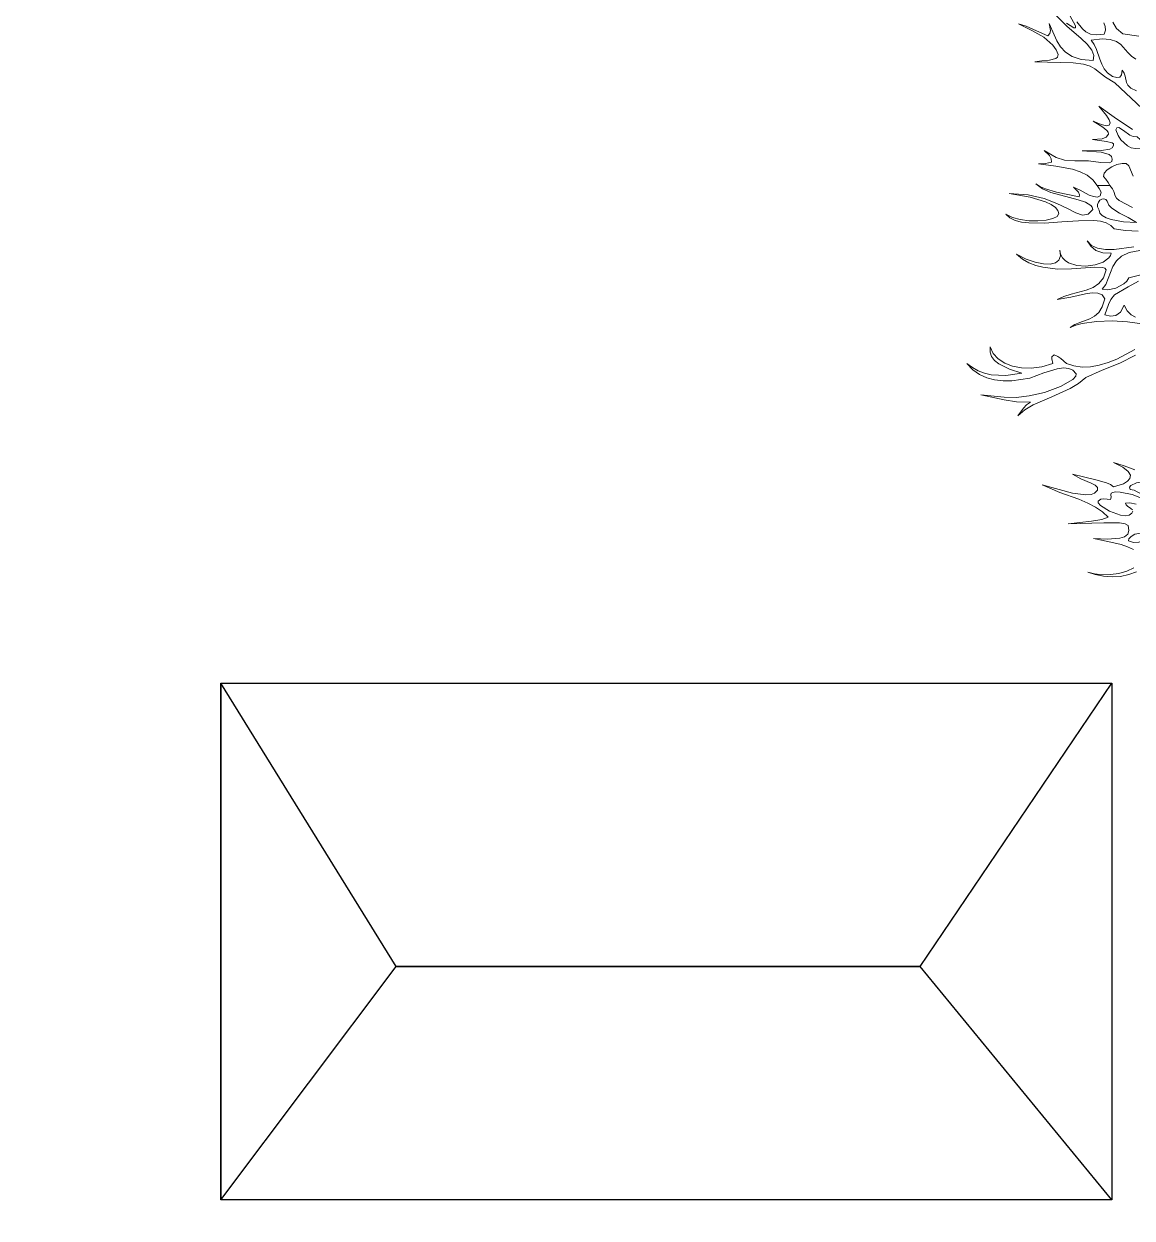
# Model space of a CAD drawing. Header units: inches. Extents: x -340059099 to 1458168, y 1119167 to 1294232938.
# Drawn here: x 468602.3 to 468954.1, y 2616748.1 to 2617127.1 of the extents above; entities that cross this region are included whole.
import ezdxf

# ---------------------------------------------------------------- set-up
doc = ezdxf.new("R2010")
doc.units = ezdxf.units.IN
doc.header["$MEASUREMENT"] = 0
doc.layers.add('Text', color=7, linetype='Continuous')
doc.layers.add('TREE', color=3, linetype='Continuous', lineweight=15)

# ---------------------------------------------------------------- blocks, each defined once
blk = doc.blocks.new('tree2')
at = {"layer": 'TREE'}
for points in [[(5206.5274, 5948.0235), (5206.5301, 5948.0164), (5206.5305, 5948.0093), (5206.528, 5948.0016), (5206.5129, 5948.0001), (5206.5018, 5948.0016), (5206.4929, 5948.0059), (5206.4861, 5948.0118), (5206.475, 5948.0256)], [(5206.4618, 5948.0376), (5206.4726, 5948.0176), (5206.4729, 5948.0139), (5206.4698, 5948.0136), (5206.4556, 5948.0225)], [(5206.4322, 5948.0407), (5206.4562, 5948.0173), (5206.4836, 5947.9933), (5206.4953, 5947.9819), (5206.504, 5947.9705), (5206.5083, 5947.96), (5206.5071, 5947.9505), (5206.4836, 5947.9526), (5206.4661, 5947.9582), (5206.4532, 5947.9665), (5206.4436, 5947.977), (5206.4368, 5947.9887), (5206.4316, 5948.0004), (5206.4221, 5948.0222), (5206.4242, 5948.0084), (5206.423, 5948.0025), (5206.419, 5947.9985), (5206.3913, 5948.0108), (5206.3774, 5948.0167), (5206.3626, 5948.0213), (5206.3882, 5948.0087), (5206.4113, 5947.9954), (5206.4291, 5947.98), (5206.4353, 5947.9714), (5206.4393, 5947.9619), (5206.4378, 5947.9573), (5206.4344, 5947.9542), (5206.4224, 5947.9514), (5206.4076, 5947.9502), (5206.3943, 5947.9483), (5206.4682, 5947.9459), (5206.4883, 5947.9434), (5206.5012, 5947.9394), (5206.5101, 5947.9345), (5206.5191, 5947.9274), (5206.5308, 5947.9185), (5206.5489, 5947.9074), (5206.6019, 5947.8581)], [(5206.5831, 5947.8175), (5206.5474, 5947.8409), (5206.5181, 5947.8624), (5206.5329, 5947.8442), (5206.5375, 5947.8362), (5206.5397, 5947.8298), (5206.5381, 5947.8258), (5206.5326, 5947.8245), (5206.5225, 5947.8267), (5206.5071, 5947.8335), (5206.5255, 5947.8215), (5206.5335, 5947.8153), (5206.5357, 5947.8119), (5206.5366, 5947.8079), (5206.532, 5947.8021), (5206.524, 5947.799), (5206.5058, 5947.7977), (5206.5326, 5947.7941), (5206.5434, 5947.7916), (5206.5459, 5947.7894), (5206.5459, 5947.7864), (5206.5437, 5947.782), (5206.5388, 5947.779), (5206.5228, 5947.7765), (5206.4855, 5947.7762), (5206.5225, 5947.7734), (5206.5378, 5947.7691), (5206.5425, 5947.7651), (5206.5437, 5947.7596), (5206.5428, 5947.7553), (5206.5385, 5947.7531), (5206.5218, 5947.7537), (5206.4981, 5947.7565), (5206.4713, 5947.7568), (5206.4513, 5947.7577), (5206.4353, 5947.7633), (5206.4119, 5947.7768), (5206.4227, 5947.7667), (5206.4258, 5947.7608), (5206.4261, 5947.7543), (5206.4144, 5947.7516), (5206.4014, 5947.7509), (5206.4344, 5947.7466), (5206.467, 5947.7405), (5206.4818, 5947.7355), (5206.495, 5947.7291), (5206.5061, 5947.7202), (5206.5144, 5947.7088), (5206.5391, 5947.7088), (5206.5357, 5947.7149), (5206.5311, 5947.7211), (5206.5268, 5947.7266), (5206.5283, 5947.7328), (5206.5341, 5947.7392), (5206.5428, 5947.7448), (5206.5529, 5947.7494), (5206.5628, 5947.7516), (5206.5708, 5947.7512), (5206.576, 5947.7472), (5206.5843, 5947.7269)], [(5206.5951, 5947.9976), (5206.5643, 5948.0019), (5206.5517, 5948.0124), (5206.5452, 5948.0244)], [(5206.5905, 5947.8917), (5206.58, 5947.8969), (5206.5742, 5947.9028), (5206.5711, 5947.9083), (5206.5686, 5947.9203), (5206.5668, 5947.9259), (5206.5628, 5947.9317), (5206.5616, 5947.9231), (5206.5582, 5947.9185), (5206.5526, 5947.9178), (5206.5443, 5947.92), (5206.5348, 5947.9268), (5206.5283, 5947.9348), (5206.5234, 5947.9434), (5206.5197, 5947.953), (5206.5132, 5947.972), (5206.5089, 5947.9813), (5206.5031, 5947.9896), (5206.524, 5947.9927), (5206.5397, 5947.9914), (5206.5517, 5947.9874), (5206.5603, 5947.9813), (5206.5739, 5947.9662), (5206.581, 5947.9591), (5206.5896, 5947.9533)], [(5206.6068, 5947.7814), (5206.5887, 5947.7805), (5206.5806, 5947.782), (5206.5733, 5947.7854), (5206.5603, 5947.7971), (5206.5551, 5947.8058), (5206.5505, 5947.8165), (5206.5529, 5947.8205), (5206.5563, 5947.8211), (5206.5656, 5947.815), (5206.5776, 5947.8064), (5206.5843, 5947.8036), (5206.5917, 5947.803), (5206.5976, 5947.7977), (5206.6053, 5947.7925), (5206.6099, 5947.7873), (5206.6096, 5947.7845), (5206.6068, 5947.7814)], [(5206.5905, 5946.9623), (5206.576, 5946.9568), (5206.56, 5946.9534), (5206.5434, 5946.9525), (5206.5268, 5946.9537), (5206.5107, 5946.9568), (5206.4963, 5946.9614), (5206.5092, 5946.958), (5206.5243, 5946.9565), (5206.5403, 5946.9568), (5206.5563, 5946.9589), (5206.5717, 5946.9632), (5206.5856, 5946.9697)], [(5206.5846, 5947.0051), (5206.5733, 5947.0107), (5206.5612, 5947.015), (5206.5354, 5947.0211), (5206.5074, 5947.0264), (5206.5345, 5947.0254), (5206.5582, 5947.027), (5206.5674, 5947.0298), (5206.5736, 5947.0347), (5206.576, 5947.0418), (5206.5748, 5947.0519), (5206.5686, 5947.055), (5206.5579, 5947.0569), (5206.5274, 5947.0572), (5206.4584, 5947.0547), (5206.5034, 5947.0602), (5206.5234, 5947.0633), (5206.5357, 5947.0676), (5206.5252, 5947.0781), (5206.5117, 5947.0873), (5206.4963, 5947.095), (5206.479, 5947.1024), (5206.4427, 5947.1157), (5206.4082, 5947.1301), (5206.467, 5947.1141), (5206.4929, 5947.1108), (5206.5027, 5947.1114), (5206.5092, 5947.1144), (5206.5154, 5947.12), (5206.5154, 5947.1249), (5206.5107, 5947.1295), (5206.5031, 5947.1338), (5206.483, 5947.1421), (5206.467, 5947.1508), (5206.5123, 5947.1403), (5206.5326, 5947.1345), (5206.5406, 5947.1308), (5206.5465, 5947.1264), (5206.5656, 5947.1326), (5206.5733, 5947.1372), (5206.5779, 5947.1425), (5206.5791, 5947.1489), (5206.5748, 5947.156), (5206.5643, 5947.1643), (5206.5465, 5947.1733), (5206.5671, 5947.1671), (5206.5877, 5947.1594)], [(5206.589, 5947.3811), (5206.5582, 5947.3657), (5206.5246, 5947.3522), (5206.4926, 5947.3377), (5206.4784, 5947.3263), (5206.4621, 5947.3168), (5206.4267, 5947.3007), (5206.391, 5947.2847), (5206.3749, 5947.2752), (5206.3614, 5947.2638), (5206.3722, 5947.2783), (5206.378, 5947.285), (5206.3854, 5947.29), (5206.3586, 5947.2906), (5206.3349, 5947.2946), (5206.2897, 5947.3044), (5206.3349, 5947.2998), (5206.358, 5947.2989), (5206.3833, 5947.3023), (5206.4125, 5947.3087), (5206.4439, 5947.3205), (5206.4676, 5947.334), (5206.4735, 5947.3402), (5206.4738, 5947.3451), (5206.4676, 5947.3522), (5206.4596, 5947.3555), (5206.4492, 5947.3565), (5206.4375, 5947.3549), (5206.4113, 5947.3469), (5206.3845, 5947.3368), (5206.3494, 5947.3315), (5206.3328, 5947.3315), (5206.3164, 5947.3334), (5206.301, 5947.3374), (5206.2869, 5947.3435), (5206.2739, 5947.3528), (5206.2626, 5947.3648), (5206.2733, 5947.3571), (5206.2847, 5947.3506), (5206.2967, 5947.346), (5206.3097, 5947.3429), (5206.3377, 5947.3414), (5206.3688, 5947.346), (5206.3448, 5947.354), (5206.3244, 5947.3645), (5206.3164, 5947.371), (5206.3106, 5947.3783), (5206.3075, 5947.387), (5206.3075, 5947.3968), (5206.3137, 5947.3845), (5206.3235, 5947.374), (5206.3358, 5947.3657), (5206.3509, 5947.3599), (5206.3682, 5947.3565), (5206.3873, 5947.3562), (5206.4076, 5947.3586), (5206.4291, 5947.3648), (5206.427, 5947.3737), (5206.427, 5947.3777), (5206.4313, 5947.3814), (5206.4387, 5947.3786), (5206.4445, 5947.3743), (5206.455, 5947.3648), (5206.4698, 5947.3602), (5206.4855, 5947.358), (5206.5018, 5947.3586), (5206.5188, 5947.3614), (5206.5357, 5947.3666), (5206.5529, 5947.3734), (5206.5874, 5947.3919)], [(5206.6016, 5947.4415), (5206.5733, 5947.4455), (5206.5434, 5947.4473), (5206.5132, 5947.4464), (5206.4855, 5947.4424), (5206.4732, 5947.439), (5206.4624, 5947.4344), (5206.4713, 5947.4402), (5206.4809, 5947.4442), (5206.5003, 5947.4513), (5206.5095, 5947.4563), (5206.5178, 5947.4636), (5206.5246, 5947.4747), (5206.5295, 5947.4898), (5206.5243, 5947.4975), (5206.516, 5947.5009), (5206.5049, 5947.5015), (5206.492, 5947.4997), (5206.4636, 5947.4929), (5206.4375, 5947.4889), (5206.4501, 5947.4947), (5206.4642, 5947.4991), (5206.4935, 5947.5064), (5206.5067, 5947.5117), (5206.5181, 5947.5194), (5206.5268, 5947.5305), (5206.532, 5947.5459), (5206.5295, 5947.5489), (5206.5249, 5947.5505), (5206.5104, 5947.5511), (5206.4652, 5947.5477), (5206.4378, 5947.5474), (5206.4097, 5947.5508), (5206.3962, 5947.5545), (5206.3826, 5947.5597), (5206.3703, 5947.5668), (5206.3586, 5947.576), (5206.3774, 5947.5668), (5206.395, 5947.5606), (5206.4107, 5947.5573), (5206.4239, 5947.5569), (5206.4341, 5947.5594), (5206.4408, 5947.5649), (5206.4439, 5947.5733), (5206.4424, 5947.5843), (5206.4439, 5947.576), (5206.4476, 5947.5693), (5206.4529, 5947.5637), (5206.4593, 5947.5594), (5206.475, 5947.5542), (5206.4929, 5947.5529), (5206.5107, 5947.5554), (5206.5261, 5947.5609), (5206.5372, 5947.569), (5206.5403, 5947.5736), (5206.5418, 5947.5785), (5206.5255, 5947.5788), (5206.5123, 5947.5834), (5206.5024, 5947.5917), (5206.4953, 5947.6022), (5206.5034, 5947.5933), (5206.5154, 5947.5877), (5206.5305, 5947.585), (5206.5477, 5947.585), (5206.5853, 5947.5905)], [(5206.5939, 5947.6207), (5206.5696, 5947.6219), (5206.5474, 5947.625), (5206.5409, 5947.6318), (5206.532, 5947.6367), (5206.5209, 5947.6398), (5206.5083, 5947.6413), (5206.4787, 5947.641), (5206.4461, 5947.6389), (5206.4131, 5947.6364), (5206.3823, 5947.6367), (5206.3685, 5947.6382), (5206.3562, 5947.6416), (5206.346, 5947.6466), (5206.338, 5947.6536), (5206.3506, 5947.6472), (5206.366, 5947.6432), (5206.383, 5947.641), (5206.4002, 5947.6407), (5206.4159, 5947.6422), (5206.4288, 5947.645), (5206.4375, 5947.6493), (5206.4408, 5947.6546), (5206.4387, 5947.6607), (5206.4338, 5947.6666), (5206.4258, 5947.6721), (5206.415, 5947.6773), (5206.3851, 5947.6866), (5206.3445, 5947.6934), (5206.3814, 5947.6909), (5206.4119, 5947.6838), (5206.4368, 5947.6743), (5206.4572, 5947.6644), (5206.4735, 5947.6564), (5206.4864, 5947.6518), (5206.4972, 5947.6533), (5206.5064, 5947.6623), (5206.5052, 5947.6669), (5206.5021, 5947.6706), (5206.4923, 5947.6767), (5206.4781, 5947.6813), (5206.4612, 5947.6857), (5206.4251, 5947.6952), (5206.4088, 5947.7026), (5206.3959, 5947.7125), (5206.4048, 5947.7066), (5206.4147, 5947.7023), (5206.4359, 5947.6961), (5206.4797, 5947.6869), (5206.4806, 5947.6912), (5206.4784, 5947.6964), (5206.4689, 5947.706), (5206.4815, 5947.7001), (5206.4994, 5947.6906), (5206.5077, 5947.6875), (5206.5151, 5947.6866), (5206.5203, 5947.689), (5206.5225, 5947.6964), (5206.5188, 5947.7029), (5206.5144, 5947.7088), (5206.5391, 5947.7088), (5206.5443, 5947.7026), (5206.5468, 5947.6977), (5206.5492, 5947.689), (5206.5517, 5947.6847), (5206.5572, 5947.6798), (5206.5828, 5947.6663)], [(5206.5905, 5947.6376), (5206.5745, 5947.6469), (5206.5575, 5947.6552), (5206.5428, 5947.665), (5206.5372, 5947.6712), (5206.5338, 5947.6786), (5206.5314, 5947.6817), (5206.5277, 5947.6829), (5206.5237, 5947.6823), (5206.52, 5947.6804), (5206.5169, 5947.677), (5206.5151, 5947.6724), (5206.5154, 5947.6675), (5206.5184, 5947.6616), (5206.52, 5947.6558), (5206.5246, 5947.6509), (5206.5323, 5947.6466), (5206.5418, 5947.6432), (5206.5653, 5947.6385), (5206.5905, 5947.6376)], [(5206.5246, 5947.5083), (5206.5351, 5947.5071), (5206.5505, 5947.5108), (5206.5659, 5947.5188), (5206.5717, 5947.5243), (5206.576, 5947.5305), (5206.6191, 5947.5412)], [(5206.5973, 5947.5834), (5206.5766, 5947.5794), (5206.5619, 5947.5723), (5206.5517, 5947.5631), (5206.5449, 5947.5523), (5206.536, 5947.5289), (5206.5311, 5947.5178), (5206.5246, 5947.5083)], [(5206.5948, 5947.5243), (5206.5745, 5947.5129), (5206.5483, 5947.4975), (5206.5412, 5947.4889), (5206.5366, 5947.479), (5206.5295, 5947.4587), (5206.5403, 5947.4563), (5206.5505, 5947.4575), (5206.5597, 5947.4643), (5206.5668, 5947.4775), (5206.5726, 5947.4664), (5206.5803, 5947.459), (5206.589, 5947.4547)], [(5206.5785, 5947.1215), (5206.5862, 5947.12), (5206.5917, 5947.1169), (5206.5973, 5947.1144), (5206.6037, 5947.1138), (5206.6133, 5947.1194), (5206.6244, 5947.1215), (5206.6284, 5947.1277), (5206.6275, 5947.1323), (5206.6225, 5947.136), (5206.6136, 5947.1382), (5206.5905, 5947.1342), (5206.5794, 5947.1292), (5206.5773, 5947.1258), (5206.5785, 5947.1215)], [(5206.5696, 5947.095), (5206.5776, 5947.0953), (5206.5902, 5947.0929)], [(5206.6034, 5947.1034), (5206.5822, 5947.1114), (5206.5588, 5947.1163), (5206.5499, 5947.1169), (5206.5449, 5947.1157), (5206.5415, 5947.1141), (5206.5412, 5947.1108), (5206.5418, 5947.1067), (5206.5403, 5947.1021), (5206.5277, 5947.103), (5206.5215, 5947.1027), (5206.5166, 5947.099), (5206.5166, 5947.0953), (5206.5209, 5947.0901), (5206.5385, 5947.0793), (5206.5597, 5947.0716), (5206.5693, 5947.0704), (5206.5763, 5947.0716), (5206.5816, 5947.0759), (5206.5834, 5947.0793)], [(5206.5828, 5947.0821), (5206.58, 5947.0843), (5206.573, 5947.0889), (5206.5705, 5947.0917), (5206.5696, 5947.095)], [(5206.5754, 5947.0218), (5206.585, 5947.019), (5206.5951, 5947.0193), (5206.6034, 5947.0227), (5206.6077, 5947.0285), (5206.6071, 5947.0319), (5206.6044, 5947.0344), (5206.5951, 5947.0362), (5206.5874, 5947.0347), (5206.5806, 5947.0307), (5206.576, 5947.0261), (5206.5754, 5947.0218)]]:
    blk.add_lwpolyline(points, dxfattribs=at)

msp = doc.modelspace()

# ---------------------------------------------------------------- linework, layer by layer
at = {"layer": 'Text'}
msp.add_lwpolyline([(468664.86, 2616917.83), (468947.72, 2616917.83), (468947.72, 2616753.92), (468664.86, 2616753.92)], close=True, dxfattribs=at)
msp.add_lwpolyline([(468886.85, 2616828), (468947.72, 2616917.83), (468947.72, 2616753.92), (468886.85, 2616828), (468720.5, 2616828), (468664.86, 2616917.83), (468664.86, 2616753.92), (468720.5, 2616828)], dxfattribs=at)
at = {"layer": 'Text', "color": 6}
msp.add_lwpolyline([(468720.5, 2616828), (468886.85, 2616828)], dxfattribs=at)
at = {"layer": 'Text', "color": 1}
msp.add_circle((469844, 2616428.5), 81808.03, dxfattribs=at)

# ---------------------------------------------------------------- block references
at = {"layer": 'TREE', "color": 3, "xscale": 164.188119242317, "yscale": 164.1881192402798, "zscale": 164.1881192413053}
msp.add_blockref('tree2', (-385904.81, 1640532.68), dxfattribs=at)

doc.saveas('drawing.dxf')
